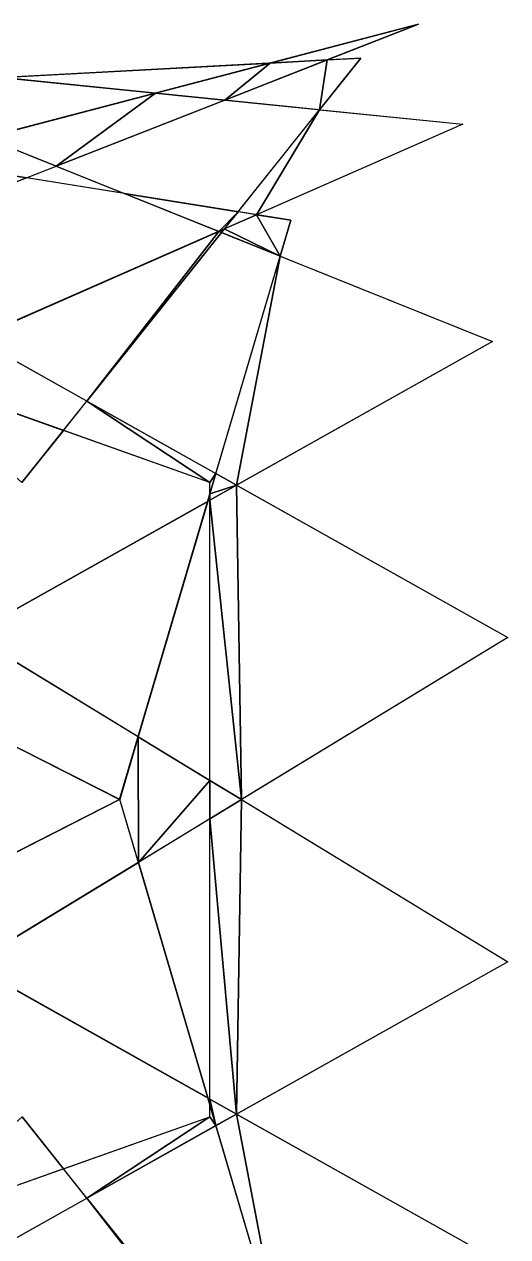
# Model space of a CAD drawing. Header units: metres. Extents: x -642 to 368, y -392 to 227.
# Drawn here: x -134.6 to -90.1, y -33.5 to 78.2 of the extents above; entities that cross this region are included whole.
import ezdxf

# ---------------------------------------------------------------- set-up
doc = ezdxf.new("R2010")
doc.units = ezdxf.units.M

msp = doc.modelspace()

# ---------------------------------------------------------------- linework, layer by layer
for p, q in [((-110.09474, 60.134766, -623.5383), (-222.6482, 78.18828, -623.5383)), ((-110.09474, 60.134766, -623.5383), (-222.6482, 78.18828, -623.5383)), ((-110.09474, 60.134766, -623.5383), (-222.6482, 78.18828, -623.5383)), ((-98.34827, 78.188034, -623.5383), (-209.8027, 48.98114, -623.5383)), ((-98.34827, 78.188034, -623.5383), (-209.8027, 48.98114, -623.5383)), ((-98.34827, 78.188034, -623.5383), (-209.8027, 48.98114, -623.5383)), ((-164.2658, 78.188614, -623.5383), (-91.51021, 48.977386, -623.5383)), ((-164.2658, 78.188614, -623.5383), (-91.51021, 48.977386, -623.5383)), ((-164.2658, 78.188614, -623.5383), (-91.51021, 48.977386, -623.5383)), ((-144.3807, 60.13652, -623.5383), (-98.34827, 78.188034, -623.5383)), ((-144.3807, 60.13652, -623.5383), (-98.34827, 78.188034, -623.5383)), ((-144.3807, 60.13652, -623.5383), (-98.34827, 78.188034, -623.5383)), ((-117.54016, 35.970985, -623.5383), (-227.35254, 75.06413, -623.5383)), ((-117.54016, 35.970985, -623.5383), (-227.35254, 75.06413, -623.5383)), ((-117.54016, 35.970985, -623.5383), (-227.35254, 75.06413, -623.5383)), ((-103.65755, 75.06511, -623.5383), (-216.75839, 68.963196, -623.5383)), ((-103.65755, 75.06511, -623.5383), (-216.75839, 68.963196, -623.5383)), ((-103.65755, 75.06511, -623.5383), (-216.75839, 68.963196, -623.5383)), ((-154.23524, 75.06314, -623.5383), (-94.26468, 68.97075, -623.5383)), ((-154.23524, 75.06314, -623.5383), (-94.26468, 68.97075, -623.5383)), ((-154.23524, 75.06314, -623.5383), (-94.26468, 68.97075, -623.5383)), ((-134.85399, 35.97789, -623.5383), (-103.65755, 75.06511, -623.5383)), ((-134.85399, 35.97789, -623.5383), (-103.65755, 75.06511, -623.5383)), ((-134.85399, 35.97789, -623.5383), (-103.65755, 75.06511, -623.5383)), ((-94.26468, 68.97075, -623.5383), (-201.88501, 21.712273, -623.5383)), ((-94.26468, 68.97075, -623.5383), (-201.88501, 21.712273, -623.5383)), ((-94.26468, 68.97075, -623.5383), (-201.88501, 21.712273, -623.5383)), ((-174.22993, 68.96042, -623.5383), (-90.11711, 21.709175, -623.5383)), ((-174.22993, 68.96042, -623.5383), (-90.11711, 21.709175, -623.5383)), ((-174.22993, 68.96042, -623.5383), (-90.11711, 21.709175, -623.5383)), ((-125.831024, 6.765076, -623.5383), (-230.78476, 60.13852, -623.5383)), ((-125.831024, 6.765076, -623.5383), (-230.78476, 60.13852, -623.5383)), ((-125.831024, 6.765076, -623.5383), (-230.78476, 60.13852, -623.5383)), ((-125.85632, 6.768249, -623.5383), (-110.09474, 60.134766, -623.5383)), ((-125.85632, 6.768249, -623.5383), (-110.09474, 60.134766, -623.5383)), ((-125.85632, 6.768249, -623.5383), (-110.09474, 60.134766, -623.5383)), ((-91.51021, 48.977386, -623.5383), (-193.22195, -8.154015, -623.5383)), ((-91.51021, 48.977386, -623.5383), (-193.22195, -8.154015, -623.5383)), ((-91.51021, 48.977386, -623.5383), (-193.22195, -8.154015, -623.5383)), ((-183.94286, 48.989014, -623.5383), (-90.11856, -8.157112, -623.5383)), ((-183.94286, 48.989014, -623.5383), (-90.11856, -8.157112, -623.5383)), ((-183.94286, 48.989014, -623.5383), (-90.11856, -8.157112, -623.5383)), ((-117.54245, -22.436844, -623.5383), (-117.54016, 35.970985, -623.5383)), ((-117.54245, -22.436844, -623.5383), (-117.54016, 35.970985, -623.5383)), ((-117.54245, -22.436844, -623.5383), (-117.54016, 35.970985, -623.5383)), ((-193.23245, 21.701805, -623.5383), (-91.51262, -35.434002, -623.5383)), ((-193.23245, 21.701805, -623.5383), (-91.51262, -35.434002, -623.5383)), ((-193.23245, 21.701805, -623.5383), (-91.51262, -35.434002, -623.5383)), ((-90.11711, 21.709175, -623.5383), (-183.93173, -35.43854, -623.5383)), ((-90.11711, 21.709175, -623.5383), (-183.93173, -35.43854, -623.5383)), ((-90.11711, 21.709175, -623.5383), (-183.93173, -35.43854, -623.5383)), ((-230.7807, -46.596184, -623.5383), (-125.85632, 6.768249, -623.5383)), ((-230.7807, -46.596184, -623.5383), (-125.85632, 6.768249, -623.5383)), ((-230.7807, -46.596184, -623.5383), (-125.85632, 6.768249, -623.5383)), ((-110.09679, -46.59244, -623.5383), (-125.831024, 6.765076, -623.5383)), ((-110.09679, -46.59244, -623.5383), (-125.831024, 6.765076, -623.5383)), ((-110.09679, -46.59244, -623.5383), (-125.831024, 6.765076, -623.5383)), ((-90.11856, -8.157112, -623.5383), (-174.20978, -55.41286, -623.5383)), ((-90.11856, -8.157112, -623.5383), (-174.20978, -55.41286, -623.5383)), ((-90.11856, -8.157112, -623.5383), (-174.20978, -55.41286, -623.5383)), ((-227.35373, -61.524246, -623.5383), (-117.54245, -22.436844, -623.5383)), ((-227.35373, -61.524246, -623.5383), (-117.54245, -22.436844, -623.5383)), ((-227.35373, -61.524246, -623.5383), (-117.54245, -22.436844, -623.5383)), ((-103.65671, -61.53064, -623.5383), (-134.83504, -22.447762, -623.5383)), ((-103.65671, -61.53064, -623.5383), (-134.83504, -22.447762, -623.5383)), ((-103.65671, -61.53064, -623.5383), (-134.83504, -22.447762, -623.5383))]:
    msp.add_line(p, q)
for points in [[(-98.34827, 78.188034, -623.5383), (-106.73537, 74.89905, -623.5383), (-111.97861, 74.61618, -623.5383), (-111.97851, 74.61628, -623.5382)], [(-98.34827, 78.188034, -623.5383), (-106.73537, 74.89905, -623.5383), (-111.97861, 74.61618, -623.5383), (-111.97851, 74.61628, -623.5382)], [(-98.34827, 78.188034, -623.5383), (-106.73537, 74.89905, -623.5383), (-111.97861, 74.61618, -623.5383), (-111.97851, 74.61628, -623.5382)], [(-116.17642, 71.19676, -623.5383), (-106.73537, 74.89905, -623.5383), (-107.45233, 70.31047, -623.5383), (-107.45223, 70.31057, -623.5382)], [(-106.73537, 74.89905, -623.5383), (-116.17642, 71.19676, -623.5383), (-111.97861, 74.61618, -623.5383), (-111.97851, 74.61628, -623.5382)], [(-116.17642, 71.19676, -623.5383), (-106.73537, 74.89905, -623.5383), (-107.45233, 70.31047, -623.5383), (-107.45223, 70.31057, -623.5382)], [(-106.73537, 74.89905, -623.5383), (-116.17642, 71.19676, -623.5383), (-111.97861, 74.61618, -623.5383), (-111.97851, 74.61628, -623.5382)], [(-116.17642, 71.19676, -623.5383), (-106.73537, 74.89905, -623.5383), (-107.45233, 70.31047, -623.5383), (-107.45223, 70.31057, -623.5382)], [(-106.73537, 74.89905, -623.5383), (-116.17642, 71.19676, -623.5383), (-111.97861, 74.61618, -623.5383), (-111.97851, 74.61628, -623.5382)], [(-103.65755, 75.06511, -623.5383), (-107.45233, 70.31047, -623.5383), (-106.73537, 74.89905, -623.5383), (-106.73527, 74.89915, -623.5382)], [(-103.65755, 75.06511, -623.5383), (-107.45233, 70.31047, -623.5383), (-106.73537, 74.89905, -623.5383), (-106.73527, 74.89915, -623.5382)], [(-103.65755, 75.06511, -623.5383), (-107.45233, 70.31047, -623.5383), (-106.73537, 74.89905, -623.5383), (-106.73527, 74.89915, -623.5382)], [(-111.97861, 74.61618, -623.5383), (-122.55458, 71.84471, -623.5383), (-136.70444, 73.282196, -623.5383), (-136.70433, 73.282295, -623.5382)], [(-111.97861, 74.61618, -623.5383), (-122.55458, 71.84471, -623.5383), (-136.70444, 73.282196, -623.5383), (-136.70433, 73.282295, -623.5382)], [(-111.97861, 74.61618, -623.5383), (-122.55458, 71.84471, -623.5383), (-136.70444, 73.282196, -623.5383), (-136.70433, 73.282295, -623.5382)], [(-122.55458, 71.84471, -623.5383), (-111.97861, 74.61618, -623.5383), (-116.17642, 71.19676, -623.5383), (-116.17632, 71.19686, -623.5382)], [(-122.55458, 71.84471, -623.5383), (-111.97861, 74.61618, -623.5383), (-116.17642, 71.19676, -623.5383), (-116.17632, 71.19686, -623.5382)], [(-122.55458, 71.84471, -623.5383), (-111.97861, 74.61618, -623.5383), (-116.17642, 71.19676, -623.5383), (-116.17632, 71.19686, -623.5382)], [(-131.6946, 65.11134, -623.5383), (-138.23247, 67.73628, -623.5383), (-122.55458, 71.84471, -623.5383), (-122.55448, 71.84481, -623.5382)], [(-131.6946, 65.11134, -623.5383), (-138.23247, 67.73628, -623.5383), (-122.55458, 71.84471, -623.5383), (-122.55448, 71.84481, -623.5382)], [(-131.6946, 65.11134, -623.5383), (-138.23247, 67.73628, -623.5383), (-122.55458, 71.84471, -623.5383), (-122.55448, 71.84481, -623.5382)], [(-131.6946, 65.11134, -623.5383), (-122.55458, 71.84471, -623.5383), (-116.17642, 71.19676, -623.5383), (-116.17632, 71.19686, -623.5382)], [(-131.6946, 65.11134, -623.5383), (-122.55458, 71.84471, -623.5383), (-116.17642, 71.19676, -623.5383), (-116.17632, 71.19686, -623.5382)], [(-131.6946, 65.11134, -623.5383), (-122.55458, 71.84471, -623.5383), (-116.17642, 71.19676, -623.5383), (-116.17632, 71.19686, -623.5382)], [(-113.23836, 60.638992, -623.5383), (-114.951996, 60.913864, -623.5383), (-107.45233, 70.31047, -623.5383), (-107.45223, 70.31057, -623.5382)], [(-113.23836, 60.638992, -623.5383), (-114.951996, 60.913864, -623.5383), (-107.45233, 70.31047, -623.5383), (-107.45223, 70.31057, -623.5382)], [(-113.23836, 60.638992, -623.5383), (-114.951996, 60.913864, -623.5383), (-107.45233, 70.31047, -623.5383), (-107.45223, 70.31057, -623.5382)], [(-113.23836, 60.638992, -623.5383), (-107.45233, 70.31047, -623.5383), (-94.26468, 68.97075, -623.5383), (-94.26458, 68.97085, -623.5382)], [(-113.23836, 60.638992, -623.5383), (-107.45233, 70.31047, -623.5383), (-94.26468, 68.97075, -623.5383), (-94.26458, 68.97085, -623.5382)], [(-113.23836, 60.638992, -623.5383), (-107.45233, 70.31047, -623.5383), (-94.26468, 68.97075, -623.5383), (-94.26458, 68.97085, -623.5382)], [(-145.54277, 65.8206, -623.5383), (-134.43098, 64.03827, -623.5383), (-144.3807, 60.13652, -623.5383), (-144.3806, 60.13662, -623.5382)], [(-145.54277, 65.8206, -623.5383), (-134.43098, 64.03827, -623.5383), (-144.3807, 60.13652, -623.5383), (-144.3806, 60.13662, -623.5382)], [(-145.54277, 65.8206, -623.5383), (-134.43098, 64.03827, -623.5383), (-144.3807, 60.13652, -623.5383), (-144.3806, 60.13662, -623.5382)], [(-125.4234, 62.59346, -623.5383), (-134.43098, 64.03827, -623.5383), (-131.6946, 65.11134, -623.5383), (-131.69449, 65.11144, -623.5382)], [(-125.4234, 62.59346, -623.5383), (-134.43098, 64.03827, -623.5383), (-131.6946, 65.11134, -623.5383), (-131.69449, 65.11144, -623.5382)], [(-125.4234, 62.59346, -623.5383), (-134.43098, 64.03827, -623.5383), (-131.6946, 65.11134, -623.5383), (-131.69449, 65.11144, -623.5382)], [(-116.733154, 59.104355, -623.5383), (-125.4234, 62.59346, -623.5383), (-114.951996, 60.913864, -623.5383), (-114.9519, 60.913963, -623.5382)], [(-116.733154, 59.104355, -623.5383), (-125.4234, 62.59346, -623.5383), (-114.951996, 60.913864, -623.5383), (-114.9519, 60.913963, -623.5382)], [(-116.733154, 59.104355, -623.5383), (-125.4234, 62.59346, -623.5383), (-114.951996, 60.913864, -623.5383), (-114.9519, 60.913963, -623.5382)], [(-116.733154, 59.104355, -623.5383), (-114.951996, 60.913864, -623.5383), (-116.214386, 59.332138, -623.5383), (-116.21429, 59.332237, -623.5382)], [(-116.733154, 59.104355, -623.5383), (-114.951996, 60.913864, -623.5383), (-116.214386, 59.332138, -623.5383), (-116.21429, 59.332237, -623.5382)], [(-116.733154, 59.104355, -623.5383), (-114.951996, 60.913864, -623.5383), (-116.214386, 59.332138, -623.5383), (-116.21429, 59.332237, -623.5382)], [(-111.07054, 56.830826, -623.5383), (-116.214386, 59.332138, -623.5383), (-113.23836, 60.638992, -623.5383), (-113.23826, 60.63909, -623.5382)], [(-111.07054, 56.830826, -623.5383), (-116.214386, 59.332138, -623.5383), (-113.23836, 60.638992, -623.5383), (-113.23826, 60.63909, -623.5382)], [(-111.07054, 56.830826, -623.5383), (-116.214386, 59.332138, -623.5383), (-113.23836, 60.638992, -623.5383), (-113.23826, 60.63909, -623.5382)], [(-111.07054, 56.830826, -623.5383), (-113.23836, 60.638992, -623.5383), (-110.09474, 60.134766, -623.5383), (-110.09464, 60.134865, -623.5382)], [(-111.07054, 56.830826, -623.5383), (-113.23836, 60.638992, -623.5383), (-110.09474, 60.134766, -623.5383), (-110.09464, 60.134865, -623.5382)], [(-111.07054, 56.830826, -623.5383), (-113.23836, 60.638992, -623.5383), (-110.09474, 60.134766, -623.5383), (-110.09464, 60.134865, -623.5382)], [(-116.733154, 59.104355, -623.5383), (-116.214386, 59.332138, -623.5383), (-116.47797, 59.001907, -623.5383), (-116.47787, 59.002007, -623.5382)], [(-116.733154, 59.104355, -623.5383), (-116.214386, 59.332138, -623.5383), (-116.47797, 59.001907, -623.5383), (-116.47787, 59.002007, -623.5382)], [(-116.733154, 59.104355, -623.5383), (-116.214386, 59.332138, -623.5383), (-116.47797, 59.001907, -623.5383), (-116.47787, 59.002007, -623.5382)], [(-111.07054, 56.830826, -623.5383), (-116.47797, 59.001907, -623.5383), (-116.214386, 59.332138, -623.5383), (-116.21429, 59.332237, -623.5382)], [(-111.07054, 56.830826, -623.5383), (-116.47797, 59.001907, -623.5383), (-116.214386, 59.332138, -623.5383), (-116.21429, 59.332237, -623.5382)], [(-111.07054, 56.830826, -623.5383), (-116.47797, 59.001907, -623.5383), (-116.214386, 59.332138, -623.5383), (-116.21429, 59.332237, -623.5382)], [(-116.733154, 59.104355, -623.5383), (-128.86804, 43.477905, -623.5383), (-139.15671, 49.25766, -623.5383), (-139.1566, 49.25776, -623.5382)], [(-116.733154, 59.104355, -623.5383), (-128.86804, 43.477905, -623.5383), (-139.15671, 49.25766, -623.5383), (-139.1566, 49.25776, -623.5382)], [(-116.733154, 59.104355, -623.5383), (-128.86804, 43.477905, -623.5383), (-139.15671, 49.25766, -623.5383), (-139.1566, 49.25776, -623.5382)], [(-116.733154, 59.104355, -623.5383), (-116.47797, 59.001907, -623.5383), (-128.86804, 43.477905, -623.5383), (-128.86794, 43.478004, -623.5382)], [(-116.733154, 59.104355, -623.5383), (-116.47797, 59.001907, -623.5383), (-128.86804, 43.477905, -623.5383), (-128.86794, 43.478004, -623.5382)], [(-116.733154, 59.104355, -623.5383), (-116.47797, 59.001907, -623.5383), (-128.86804, 43.477905, -623.5383), (-128.86794, 43.478004, -623.5382)], [(-115.085266, 35.73529, -623.5383), (-116.9857, 36.802887, -623.5383), (-111.07054, 56.830826, -623.5383), (-111.07044, 56.830925, -623.5382)], [(-115.085266, 35.73529, -623.5383), (-116.9857, 36.802887, -623.5383), (-111.07054, 56.830826, -623.5383), (-111.07044, 56.830925, -623.5382)], [(-115.085266, 35.73529, -623.5383), (-116.9857, 36.802887, -623.5383), (-111.07054, 56.830826, -623.5383), (-111.07044, 56.830925, -623.5382)], [(-115.085266, 35.73529, -623.5383), (-111.07054, 56.830826, -623.5383), (-91.51021, 48.977386, -623.5383), (-91.51011, 48.977486, -623.5382)], [(-115.085266, 35.73529, -623.5383), (-111.07054, 56.830826, -623.5383), (-91.51021, 48.977386, -623.5383), (-91.51011, 48.977486, -623.5382)], [(-115.085266, 35.73529, -623.5383), (-111.07054, 56.830826, -623.5383), (-91.51021, 48.977386, -623.5383), (-91.51011, 48.977486, -623.5382)], [(-146.1886, 46.169815, -623.5383), (-131.02736, 40.772415, -623.5383), (-134.85399, 35.97789, -623.5383), (-134.85388, 35.97799, -623.5382)], [(-146.1886, 46.169815, -623.5383), (-131.02736, 40.772415, -623.5383), (-134.85399, 35.97789, -623.5383), (-134.85388, 35.97799, -623.5382)], [(-146.1886, 46.169815, -623.5383), (-131.02736, 40.772415, -623.5383), (-134.85399, 35.97789, -623.5383), (-134.85388, 35.97799, -623.5382)], [(-117.54016, 35.970985, -623.5383), (-131.02736, 40.772415, -623.5383), (-128.86804, 43.477905, -623.5383), (-128.86794, 43.478004, -623.5382)], [(-117.54016, 35.970985, -623.5383), (-131.02736, 40.772415, -623.5383), (-128.86804, 43.477905, -623.5383), (-128.86794, 43.478004, -623.5382)], [(-117.54016, 35.970985, -623.5383), (-131.02736, 40.772415, -623.5383), (-128.86804, 43.477905, -623.5383), (-128.86794, 43.478004, -623.5382)], [(-117.54016, 35.970985, -623.5383), (-128.86804, 43.477905, -623.5383), (-116.9857, 36.802887, -623.5383), (-116.9856, 36.802986, -623.5382)], [(-117.54016, 35.970985, -623.5383), (-128.86804, 43.477905, -623.5383), (-116.9857, 36.802887, -623.5383), (-116.9856, 36.802986, -623.5382)], [(-117.54016, 35.970985, -623.5383), (-128.86804, 43.477905, -623.5383), (-116.9857, 36.802887, -623.5383), (-116.9856, 36.802986, -623.5382)], [(-115.085266, 35.73529, -623.5383), (-117.54021, 34.92546, -623.5383), (-116.9857, 36.802887, -623.5383), (-116.9856, 36.802986, -623.5382)], [(-115.085266, 35.73529, -623.5383), (-117.54021, 34.92546, -623.5383), (-116.9857, 36.802887, -623.5383), (-116.9856, 36.802986, -623.5382)], [(-115.085266, 35.73529, -623.5383), (-117.54021, 34.92546, -623.5383), (-116.9857, 36.802887, -623.5383), (-116.9856, 36.802986, -623.5382)], [(-117.54016, 35.970985, -623.5383), (-116.9857, 36.802887, -623.5383), (-117.54021, 34.92546, -623.5383), (-117.54011, 34.92556, -623.5382)], [(-117.54016, 35.970985, -623.5383), (-116.9857, 36.802887, -623.5383), (-117.54021, 34.92546, -623.5383), (-117.54011, 34.92556, -623.5382)], [(-117.54016, 35.970985, -623.5383), (-116.9857, 36.802887, -623.5383), (-117.54021, 34.92546, -623.5383), (-117.54011, 34.92556, -623.5382)], [(-117.54021, 34.92546, -623.5383), (-117.54022, 34.356346, -623.5383), (-117.741714, 34.243164, -623.5383), (-117.741615, 34.243263, -623.5382)], [(-117.54021, 34.92546, -623.5383), (-117.54022, 34.356346, -623.5383), (-117.741714, 34.243164, -623.5383), (-117.741615, 34.243263, -623.5382)], [(-117.54021, 34.92546, -623.5383), (-117.54022, 34.356346, -623.5383), (-117.741714, 34.243164, -623.5383), (-117.741615, 34.243263, -623.5382)], [(-115.085266, 35.73529, -623.5383), (-114.63394, 6.774612, -623.5383), (-117.54022, 34.356346, -623.5383), (-117.54012, 34.356445, -623.5382)], [(-115.085266, 35.73529, -623.5383), (-117.54022, 34.356346, -623.5383), (-117.54021, 34.92546, -623.5383), (-117.54011, 34.92556, -623.5382)], [(-115.085266, 35.73529, -623.5383), (-114.63394, 6.774612, -623.5383), (-117.54022, 34.356346, -623.5383), (-117.54012, 34.356445, -623.5382)], [(-115.085266, 35.73529, -623.5383), (-117.54022, 34.356346, -623.5383), (-117.54021, 34.92546, -623.5383), (-117.54011, 34.92556, -623.5382)], [(-115.085266, 35.73529, -623.5383), (-114.63394, 6.774612, -623.5383), (-117.54022, 34.356346, -623.5383), (-117.54012, 34.356445, -623.5382)], [(-115.085266, 35.73529, -623.5383), (-117.54022, 34.356346, -623.5383), (-117.54021, 34.92546, -623.5383), (-117.54011, 34.92556, -623.5382)], [(-115.085266, 35.73529, -623.5383), (-90.11711, 21.709175, -623.5383), (-114.63394, 6.774612, -623.5383), (-114.63384, 6.774713, -623.5382)], [(-115.085266, 35.73529, -623.5383), (-90.11711, 21.709175, -623.5383), (-114.63394, 6.774612, -623.5383), (-114.63384, 6.774713, -623.5382)], [(-115.085266, 35.73529, -623.5383), (-90.11711, 21.709175, -623.5383), (-114.63394, 6.774612, -623.5383), (-114.63384, 6.774713, -623.5382)], [(-117.741714, 34.243164, -623.5383), (-124.14374, 12.566811, -623.5383), (-139.58679, 21.972809, -623.5383), (-139.58669, 21.972908, -623.5382)], [(-117.741714, 34.243164, -623.5383), (-124.14374, 12.566811, -623.5383), (-139.58679, 21.972809, -623.5383), (-139.58669, 21.972908, -623.5382)], [(-117.741714, 34.243164, -623.5383), (-124.14374, 12.566811, -623.5383), (-139.58679, 21.972809, -623.5383), (-139.58669, 21.972908, -623.5382)], [(-117.541245, 8.54538, -623.5383), (-117.54022, 34.356346, -623.5383), (-114.63394, 6.774612, -623.5383), (-114.63384, 6.774713, -623.5382)], [(-117.541245, 8.54538, -623.5383), (-117.54022, 34.356346, -623.5383), (-114.63394, 6.774612, -623.5383), (-114.63384, 6.774713, -623.5382)], [(-117.541245, 8.54538, -623.5383), (-117.54022, 34.356346, -623.5383), (-114.63394, 6.774612, -623.5383), (-114.63384, 6.774713, -623.5382)], [(-147.26013, 17.66269, -623.5383), (-125.85632, 6.768249, -623.5383), (-147.26297, -4.119148, -623.5383), (-147.26286, -4.119048, -623.5382)], [(-147.26013, 17.66269, -623.5383), (-125.85632, 6.768249, -623.5383), (-147.26297, -4.119148, -623.5383), (-147.26286, -4.119048, -623.5382)], [(-147.26013, 17.66269, -623.5383), (-125.85632, 6.768249, -623.5383), (-147.26297, -4.119148, -623.5383), (-147.26286, -4.119048, -623.5382)], [(-147.26013, 17.66269, -623.5383), (-125.853836, 6.77668, -623.5383), (-125.85632, 6.768249, -623.5383), (-125.856224, 6.76835, -623.5382)], [(-147.26013, 17.66269, -623.5383), (-125.853836, 6.77668, -623.5383), (-125.85632, 6.768249, -623.5383), (-125.856224, 6.76835, -623.5382)], [(-147.26013, 17.66269, -623.5383), (-125.853836, 6.77668, -623.5383), (-125.85632, 6.768249, -623.5383), (-125.856224, 6.76835, -623.5382)], [(-125.831024, 6.765076, -623.5383), (-125.853836, 6.77668, -623.5383), (-124.14374, 12.566811, -623.5383), (-124.14364, 12.566911, -623.5382)], [(-125.831024, 6.765076, -623.5383), (-125.853836, 6.77668, -623.5383), (-124.14374, 12.566811, -623.5383), (-124.14364, 12.566911, -623.5382)], [(-125.831024, 6.765076, -623.5383), (-125.853836, 6.77668, -623.5383), (-124.14374, 12.566811, -623.5383), (-124.14364, 12.566911, -623.5382)], [(-125.831024, 6.765076, -623.5383), (-124.14374, 12.566811, -623.5383), (-124.12836, 0.991035, -623.5383), (-124.12826, 0.991135, -623.5382)], [(-125.831024, 6.765076, -623.5383), (-124.14374, 12.566811, -623.5383), (-124.12836, 0.991035, -623.5383), (-124.12826, 0.991135, -623.5382)], [(-125.831024, 6.765076, -623.5383), (-124.14374, 12.566811, -623.5383), (-124.12836, 0.991035, -623.5383), (-124.12826, 0.991135, -623.5382)], [(-117.541245, 8.54538, -623.5383), (-124.12836, 0.991035, -623.5383), (-124.14374, 12.566811, -623.5383), (-124.14364, 12.566911, -623.5382)], [(-117.541245, 8.54538, -623.5383), (-124.12836, 0.991035, -623.5383), (-124.14374, 12.566811, -623.5383), (-124.14364, 12.566911, -623.5382)], [(-117.541245, 8.54538, -623.5383), (-124.12836, 0.991035, -623.5383), (-124.14374, 12.566811, -623.5383), (-124.14364, 12.566911, -623.5382)], [(-117.541245, 8.54538, -623.5383), (-117.54137, 5.003532, -623.5383), (-124.12836, 0.991035, -623.5383), (-124.12826, 0.991135, -623.5382)], [(-117.541245, 8.54538, -623.5383), (-117.54137, 5.003532, -623.5383), (-124.12836, 0.991035, -623.5383), (-124.12826, 0.991135, -623.5382)], [(-117.541245, 8.54538, -623.5383), (-117.54137, 5.003532, -623.5383), (-124.12836, 0.991035, -623.5383), (-124.12826, 0.991135, -623.5382)], [(-117.541245, 8.54538, -623.5383), (-114.63394, 6.774612, -623.5383), (-117.54137, 5.003532, -623.5383), (-117.54127, 5.003633, -623.5382)], [(-117.541245, 8.54538, -623.5383), (-114.63394, 6.774612, -623.5383), (-117.54137, 5.003532, -623.5383), (-117.54127, 5.003633, -623.5382)], [(-117.541245, 8.54538, -623.5383), (-114.63394, 6.774612, -623.5383), (-117.54137, 5.003532, -623.5383), (-117.54127, 5.003633, -623.5382)], [(-115.090546, -22.19033, -623.5383), (-117.54137, 5.003532, -623.5383), (-114.63394, 6.774612, -623.5383), (-114.63384, 6.774713, -623.5382)], [(-115.090546, -22.19033, -623.5383), (-117.54137, 5.003532, -623.5383), (-114.63394, 6.774612, -623.5383), (-114.63384, 6.774713, -623.5382)], [(-115.090546, -22.19033, -623.5383), (-117.54137, 5.003532, -623.5383), (-114.63394, 6.774612, -623.5383), (-114.63384, 6.774713, -623.5382)], [(-115.090546, -22.19033, -623.5383), (-114.63394, 6.774612, -623.5383), (-90.11856, -8.157112, -623.5383), (-90.11846, -8.157012, -623.5382)], [(-115.090546, -22.19033, -623.5383), (-114.63394, 6.774612, -623.5383), (-90.11856, -8.157112, -623.5383), (-90.11846, -8.157012, -623.5382)], [(-115.090546, -22.19033, -623.5383), (-114.63394, 6.774612, -623.5383), (-90.11856, -8.157112, -623.5383), (-90.11846, -8.157012, -623.5382)], [(-115.090546, -22.19033, -623.5383), (-117.54239, -20.813133, -623.5383), (-117.54137, 5.003532, -623.5383), (-117.54127, 5.003633, -623.5382)], [(-115.090546, -22.19033, -623.5383), (-117.54239, -20.813133, -623.5383), (-117.54137, 5.003532, -623.5383), (-117.54127, 5.003633, -623.5382)], [(-115.090546, -22.19033, -623.5383), (-117.54239, -20.813133, -623.5383), (-117.54137, 5.003532, -623.5383), (-117.54127, 5.003633, -623.5382)], [(-117.72969, -20.707924, -623.5383), (-139.5913, -8.428314, -623.5383), (-124.12836, 0.991035, -623.5383), (-124.12826, 0.991135, -623.5382)], [(-117.72969, -20.707924, -623.5383), (-139.5913, -8.428314, -623.5383), (-124.12836, 0.991035, -623.5383), (-124.12826, 0.991135, -623.5382)], [(-117.72969, -20.707924, -623.5383), (-139.5913, -8.428314, -623.5383), (-124.12836, 0.991035, -623.5383), (-124.12826, 0.991135, -623.5382)], [(-117.72969, -20.707924, -623.5383), (-117.54239, -20.813133, -623.5383), (-117.54239, -21.343056, -623.5383), (-117.54229, -21.342957, -623.5382)], [(-117.72969, -20.707924, -623.5383), (-117.54239, -20.813133, -623.5383), (-117.54239, -21.343056, -623.5383), (-117.54229, -21.342957, -623.5382)], [(-117.72969, -20.707924, -623.5383), (-117.54239, -20.813133, -623.5383), (-117.54239, -21.343056, -623.5383), (-117.54229, -21.342957, -623.5382)], [(-115.090546, -22.19033, -623.5383), (-116.97952, -23.251854, -623.5383), (-117.54239, -20.813133, -623.5383), (-117.54229, -20.813034, -623.5382)], [(-116.97952, -23.251854, -623.5383), (-117.54239, -21.343056, -623.5383), (-117.54239, -20.813133, -623.5383), (-117.54229, -20.813034, -623.5382)], [(-115.090546, -22.19033, -623.5383), (-116.97952, -23.251854, -623.5383), (-117.54239, -20.813133, -623.5383), (-117.54229, -20.813034, -623.5382)], [(-116.97952, -23.251854, -623.5383), (-117.54239, -21.343056, -623.5383), (-117.54239, -20.813133, -623.5383), (-117.54229, -20.813034, -623.5382)], [(-115.090546, -22.19033, -623.5383), (-116.97952, -23.251854, -623.5383), (-117.54239, -20.813133, -623.5383), (-117.54229, -20.813034, -623.5382)], [(-116.97952, -23.251854, -623.5383), (-117.54239, -21.343056, -623.5383), (-117.54239, -20.813133, -623.5383), (-117.54229, -20.813034, -623.5382)], [(-117.54239, -21.343056, -623.5383), (-116.97952, -23.251854, -623.5383), (-117.54245, -22.436844, -623.5383), (-117.54235, -22.436745, -623.5382)], [(-117.54239, -21.343056, -623.5383), (-116.97952, -23.251854, -623.5383), (-117.54245, -22.436844, -623.5383), (-117.54235, -22.436745, -623.5382)], [(-117.54239, -21.343056, -623.5383), (-116.97952, -23.251854, -623.5383), (-117.54245, -22.436844, -623.5383), (-117.54235, -22.436745, -623.5382)], [(-115.090546, -22.19033, -623.5383), (-111.07118, -43.28813, -623.5383), (-116.97952, -23.251854, -623.5383), (-116.97942, -23.251755, -623.5382)], [(-115.090546, -22.19033, -623.5383), (-111.07118, -43.28813, -623.5383), (-116.97952, -23.251854, -623.5383), (-116.97942, -23.251755, -623.5382)], [(-115.090546, -22.19033, -623.5383), (-111.07118, -43.28813, -623.5383), (-116.97952, -23.251854, -623.5383), (-116.97942, -23.251755, -623.5382)], [(-115.090546, -22.19033, -623.5383), (-91.51262, -35.434002, -623.5383), (-111.07118, -43.28813, -623.5383), (-111.07108, -43.288033, -623.5382)], [(-115.090546, -22.19033, -623.5383), (-91.51262, -35.434002, -623.5383), (-111.07118, -43.28813, -623.5383), (-111.07108, -43.288033, -623.5382)], [(-115.090546, -22.19033, -623.5383), (-91.51262, -35.434002, -623.5383), (-111.07118, -43.28813, -623.5383), (-111.07108, -43.288033, -623.5382)], [(-146.17549, -32.62879, -623.5383), (-134.83504, -22.447762, -623.5383), (-131.01741, -27.233261, -623.5383), (-131.0173, -27.233162, -623.5382)], [(-146.17549, -32.62879, -623.5383), (-134.83504, -22.447762, -623.5383), (-131.01741, -27.233261, -623.5383), (-131.0173, -27.233162, -623.5382)], [(-146.17549, -32.62879, -623.5383), (-134.83504, -22.447762, -623.5383), (-131.01741, -27.233261, -623.5383), (-131.0173, -27.233162, -623.5382)], [(-117.54245, -22.436844, -623.5383), (-128.8652, -29.93111, -623.5383), (-131.01741, -27.233261, -623.5383), (-131.0173, -27.233162, -623.5382)], [(-117.54245, -22.436844, -623.5383), (-128.8652, -29.93111, -623.5383), (-131.01741, -27.233261, -623.5383), (-131.0173, -27.233162, -623.5382)], [(-117.54245, -22.436844, -623.5383), (-128.8652, -29.93111, -623.5383), (-131.01741, -27.233261, -623.5383), (-131.0173, -27.233162, -623.5382)], [(-128.8652, -29.93111, -623.5383), (-117.54245, -22.436844, -623.5383), (-116.97952, -23.251854, -623.5383), (-116.97942, -23.251755, -623.5382)], [(-128.8652, -29.93111, -623.5383), (-117.54245, -22.436844, -623.5383), (-116.97952, -23.251854, -623.5383), (-116.97942, -23.251755, -623.5382)], [(-128.8652, -29.93111, -623.5383), (-117.54245, -22.436844, -623.5383), (-116.97952, -23.251854, -623.5383), (-116.97942, -23.251755, -623.5382)], [(-116.726105, -45.558987, -623.5383), (-139.15271, -35.712254, -623.5383), (-128.8652, -29.93111, -623.5383), (-128.8651, -29.931011, -623.5382)], [(-116.726105, -45.558987, -623.5383), (-139.15271, -35.712254, -623.5383), (-128.8652, -29.93111, -623.5383), (-128.8651, -29.931011, -623.5382)], [(-116.726105, -45.558987, -623.5383), (-139.15271, -35.712254, -623.5383), (-128.8652, -29.93111, -623.5383), (-128.8651, -29.931011, -623.5382)], [(-116.726105, -45.558987, -623.5383), (-128.8652, -29.93111, -623.5383), (-116.47768, -45.45922, -623.5383), (-116.47758, -45.45912, -623.5382)], [(-116.726105, -45.558987, -623.5383), (-128.8652, -29.93111, -623.5383), (-116.47768, -45.45922, -623.5383), (-116.47758, -45.45912, -623.5382)], [(-116.726105, -45.558987, -623.5383), (-128.8652, -29.93111, -623.5383), (-116.47768, -45.45922, -623.5383), (-116.47758, -45.45912, -623.5382)]]:
    msp.add_3dface(points)

doc.saveas('drawing.dxf')
